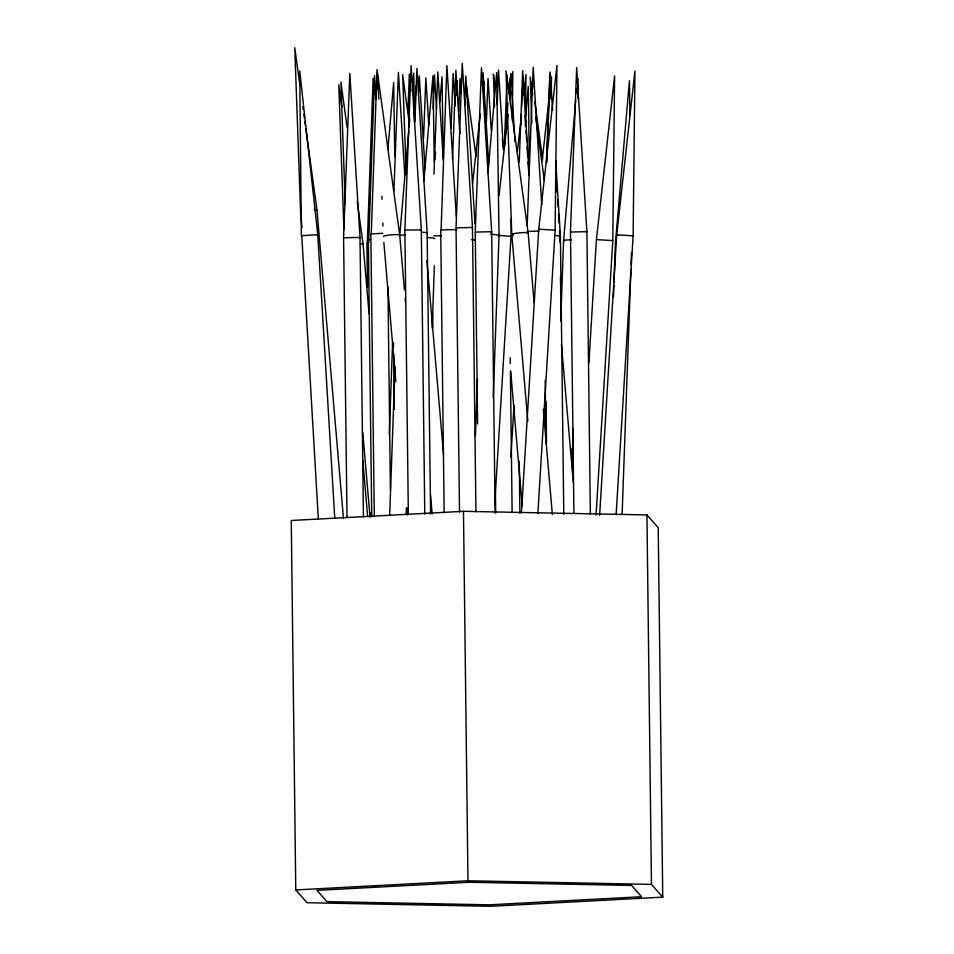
<?xml version="1.0" encoding="UTF-8"?>
<svg xmlns="http://www.w3.org/2000/svg" width="954" height="954" viewBox="0 0 954 954"><rect width="100%" height="100%" fill="white"/><g stroke="black" fill="none" stroke-linecap="round" stroke-linejoin="round"><path stroke-width="1.43" d="M456.835 95.46L457.002 80.625L456.501 85.049M483.809 90.451L483.905 81.555L483.249 87.446M511.225 218.466L511.022 236.27L494.661 504.869M512.298 120.526L512.835 71.562L509.722 99.586M525.404 126.441L525.976 74.507L523.674 95.161M551.233 99.264L551.484 77L550.661 84.381M369.89 517.044L370.045 512.596M389.292 434.308L392.535 343.69M389.697 515.124L395.028 366.563M406.177 514.099L406.392 508.16M432.174 328.033L434.404 265.629M475.426 435.739L477.453 379.287M493.23 397.568L499.037 235.638L496.676 72.492L487.983 173.056M561.238 306.174L563.575 240.802L575.715 100.301M571.899 467.078L573.282 428.453M613.47 296.944L613.899 285.055M614.006 282.086L615.39 243.461L629.437 80.768L629.938 114.885M622.115 514.301L630.904 269.171M631.059 264.723L631.488 252.834M393.919 190.812L398.402 72.373L404.746 174.367M405.545 174.725L405.939 164.362M407.895 112.548L409.349 74.054L410.458 91.787M408.348 514.325L404.878 230.069L411.091 65.731L421.31 229.807L424.78 514.075M414.907 121.778L416.922 68.485L427.142 232.561L430.576 513.848M418.663 92.085L419.283 75.795L425.079 168.918M423.552 138.557L425.842 77.858L428.799 125.165M433.152 108.947L434.44 74.889L436.55 108.887M433.963 174.129L437.814 71.979L443.336 160.666M451.027 128.158L453.102 73.375L455.13 105.894M452.542 159.068L455.905 70.238L459.864 133.798M458.767 111.01L459.995 78.443L460.913 93.218M464.681 105.584L465.802 75.974L475.009 223.796M482.569 86.254L483.07 72.933L488.686 163.098M486.409 121.373L488.031 78.431L491.25 130.173M497.225 104.165L498.513 70.119L503.485 149.933M504.356 147.62L507.099 75.08L507.838 86.897M509.806 98.834L510.76 73.673L511.499 85.49M519.226 162.371L522.697 70.572L529.231 175.524M520.979 124.807L521.373 114.444M521.659 107.039L522.327 89.271M522.601 81.865L522.768 77.429L523.054 81.865M527.192 225.728L533.179 67.317L541.741 204.788M546.439 162.717L549.79 73.887L550.434 84.238M546.761 162.204L550.172 71.896L552.569 110.33M510.867 457.36L514.027 405.426M521.468 512.596L538.736 229.163L556.945 65.432L555.133 230.152L537.865 513.574M588.904 362.758L596.405 239.585L614.614 75.855L612.802 240.575L596.071 515.1M599.637 515.279L616.725 234.815L634.935 71.085L633.122 235.805L616.129 514.778M387.932 149.039L393.68 82.485L394.765 156.647M399.976 232.871L408.789 130.817M409.039 127.86L409.803 118.988M412.235 90.88L413.762 73.136L414.477 122.076M414.191 110.199L416.361 85.049M416.624 82.092L417.005 77.656L417.065 82.104M423.922 180.759L432.997 75.736L434.249 161.763M434.893 159.568L435.525 152.175M439.877 101.887L442.048 76.749L443.228 158.328M504.022 148.955L507.981 103.104M508.876 92.753L510.151 77.954L510.414 95.758M525.714 115.971L528.266 86.385L529.339 160.546M576.347 92.896L576.729 88.46M577.242 82.545L577.623 78.109L577.933 98.87M455.034 98.322L455.523 93.897M472.588 183.323L480.291 114.003M499.049 195.463L508.077 114.337M517.438 151.209L521.373 115.804M542.122 161.083L549.015 99.133M549.504 94.708L550.005 90.272M404.878 230.069L421.143 229.95M426.975 232.704L422.646 232.18M559.843 238.106L559.557 230.57M359.133 237.677L360.016 237.403L349.796 73.327L343.583 237.653L347.006 517.45M471.598 227.708L472.468 227.434L462.249 63.358L456.036 227.696L459.518 511.952M490.797 231.965L491.668 231.691L481.448 67.615L475.247 231.941L477.596 423.934M527.133 231.512L538.891 231.011M559.521 236.246L560.392 235.972L555.705 160.582M586.03 231.917L586.901 231.643L576.681 67.567L570.468 231.905L573.914 513.192M510.867 236.294L498.322 235.399M554.978 230.164L539.141 229.222M632.967 235.829L616.725 234.815L618.061 234.958M301.762 235.626L318.35 519.131M370.45 239.561L368.363 239.955L371.738 516.782M369.007 242.185L366.92 242.59L367.469 287.237M433.7 235.912L441.511 235.65M463.465 511.32L291.256 520.479L295.776 889.939L307.057 902.699L490.535 906.3L662.744 897.142L658.224 527.681L646.943 514.921L463.465 511.32L467.973 880.78L295.776 889.939M316.895 234.708L317.777 234.696L334.759 518.153M382.781 233.289L370.844 233.921L374.302 516.698M611.943 240.587L612.802 240.575L596.81 239.645M467.973 880.78L651.463 884.382L662.744 897.142M555.896 235.59L560.392 235.972L563.79 514.278M471.526 239.669L475.629 239.919M456.727 229.568L440.7 229.95L444.147 512.727M570.874 232.037L586.901 231.643L590.359 514.421M559.616 237.832L560.07 242.423M475.641 232.072L491.668 231.691L495.114 512.978M456.441 227.827L472.468 227.434L475.939 511.702M441.094 230.081L446.901 65.611L456.298 216.391M371.249 234.052L377.057 69.594L378.893 99.156M368.757 240.086L374.564 75.616L376.043 99.276M367.326 242.71L373.133 78.252L374.147 94.518M343.977 237.784L360.016 237.403L363.426 517.199M532.726 86.742L532.117 82.318L532.38 89.759M534.741 101.482L542.599 158.996M532.63 94.732L530.209 77.035L531.843 123.173M535.647 116.853L544.329 180.258M495.209 87.41L493.397 74.15L494.554 106.884M502.269 139.022L503.676 149.349M476.022 156.587L466.339 85.8L466.709 96.223M409.111 121.885L402.66 74.71L405.939 166.962M347.137 127.681L340.888 81.972L345.229 203.989M357.225 201.401L363.08 244.164L369.067 313.783M341.794 106.86L338.765 84.739L343.905 229.079M299.806 84.56L294.762 47.7L300.582 211.394L301.977 227.684M302.835 106.681L303.229 109.627M303.837 114.051L304.445 118.475M304.851 121.42L305.447 125.845M305.852 128.802L316.955 209.892L343.428 518.01M571.875 448.94L573.271 465.23M561.429 344.406L573.271 482.175M534.133 302.597L528.158 232.979L505.966 70.775L511.785 234.469L527.824 421.119M543.303 409.254L552.342 514.421M510.676 371.154L522.255 505.954M426.891 260.609L443.562 454.653M430.504 494.661L432.162 513.92M404.424 289.813L399.714 235.006L377.522 72.814L378.106 89.175M405.188 298.697L405.438 301.667M383.854 242.423L395.815 381.672M406.642 507.576L407.275 514.981M362.758 432.305L370.009 516.734M362.794 460.257L367.636 516.543M550.899 91.62L551.352 99.013M555.681 168.488L556.146 175.882M556.695 184.754L557.16 192.136M557.613 199.529L558.078 206.923M558.543 214.316L559.092 223.176M523.233 84.823L523.603 90.725M525.165 115.863L525.809 126.202M526.083 130.638L526.727 140.989M527.097 146.904L527.741 157.243M528.027 161.679L528.671 172.03M511.869 91.405L514.54 134.275M514.719 137.233L514.993 141.669M381.91 196.321L382.017 199.303M382.864 223.105L382.971 226.086M646.943 514.921L651.463 884.382M560.487 276.66L561.035 321.307M545.986 401.431L546.499 443.097M545.998 436.157L546.093 443.598M545.211 380.217L545.974 442.728M519.25 461.128L519.894 513.216M510.235 357.726L510.307 363.677M510.402 371.118L512.131 512.501M495.424 490.439L495.698 512.763M432.556 313.699L432.722 327.091M393.477 342.379L393.537 346.839M393.62 354.28L394.3 409.349M387.932 287.249L390.401 489.652M370.235 513.455L370.271 516.436M399.881 235.543A8.228 1.109 2.1 0 1 405.367 234.911M490.392 234.279A8.228 1.109 2.1 0 1 498.87 235.924M563.969 241.1A8.228 1.109 2.1 0 1 571.339 239.907M426.712 237.534A8.228 1.109 2.1 0 1 434.976 238.595M615.783 243.759A8.228 1.109 2.1 0 1 616.26 242.924M314.224 209.498A8.228 0.906 -4.9 0 1 316.084 210.429M300.987 211.585A8.228 0.906 -4.9 0 1 301.44 210.858M513.121 234.803A8.228 0.906 -4.9 0 1 518.439 232.955A8.228 0.906 -4.9 0 1 527.991 233.229M360.35 243.771A8.228 0.906 -4.9 0 1 362.925 244.415M511.082 235.96A8.228 0.906 -4.9 0 1 512.858 235.948M383.341 236.497A8.228 0.906 -4.9 0 1 392.13 234.791A8.228 0.906 -4.9 0 1 399.559 235.256M317.777 234.696L301.369 235.674L299.735 70.942L317.777 234.696M469.285 882.259L316.966 890.356L326.936 901.637L489.235 904.821L641.553 896.724L631.572 885.443L469.285 882.259"/></g></svg>
